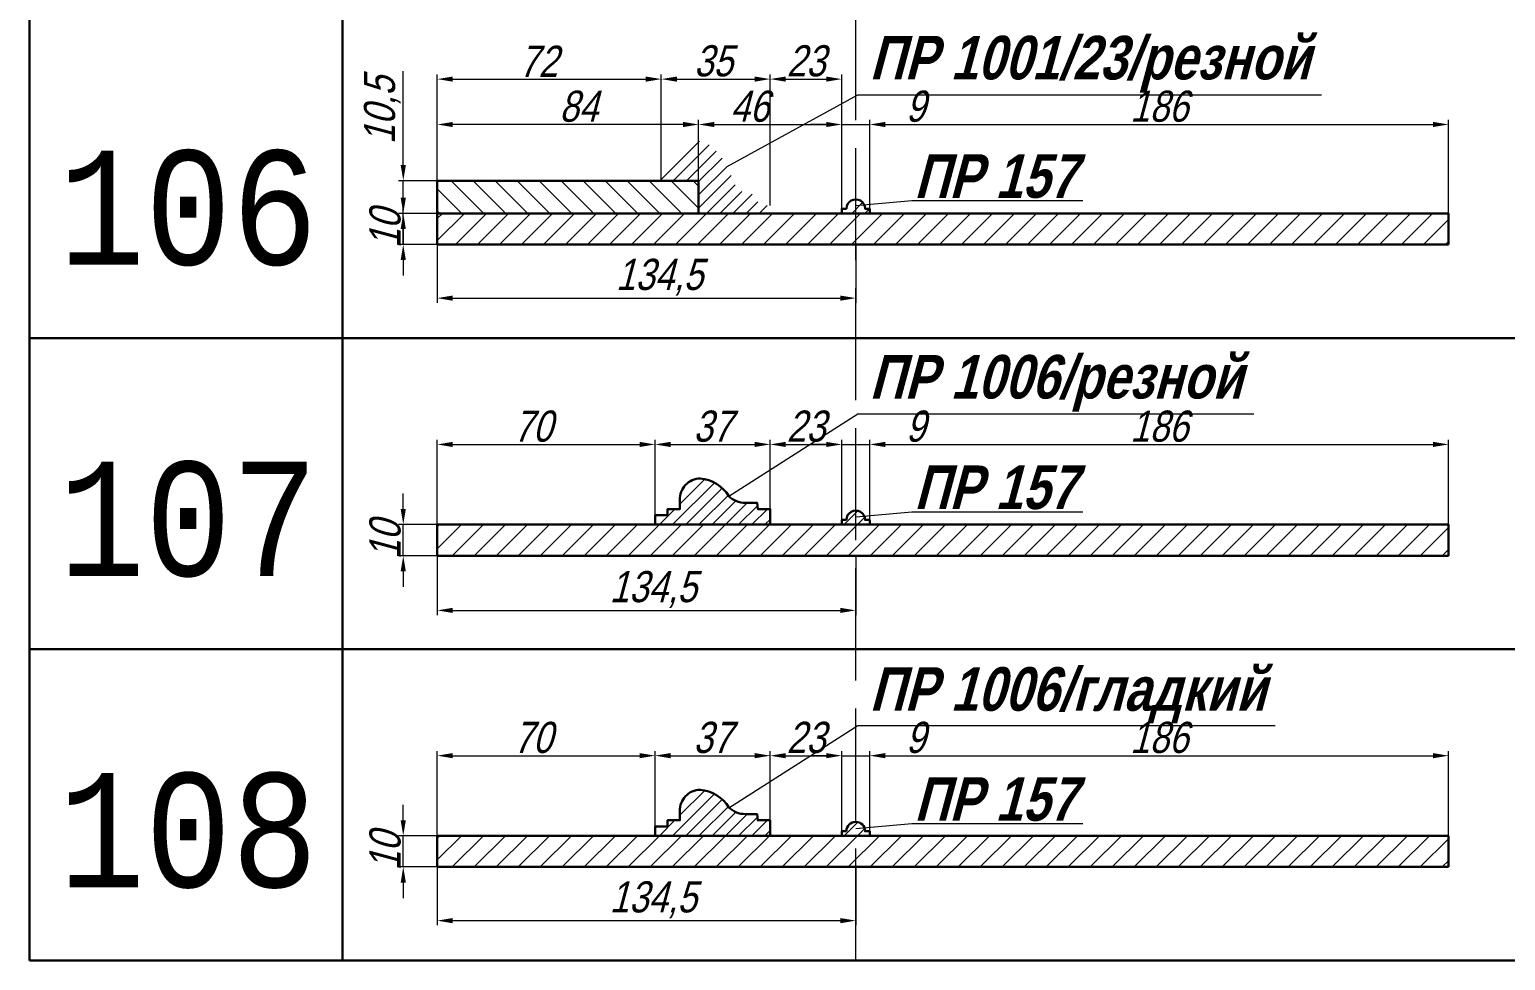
# Model space of a CAD drawing. Header units: metres. Extents: x 412 to 2155, y 1917 to 2930.
# Drawn here: x 412.2 to 886.5, y 1917.1 to 2216.2 of the extents above; entities that cross this region are included whole.
import ezdxf
from ezdxf.enums import TextEntityAlignment as Align

# ---------------------------------------------------------------- set-up
doc = ezdxf.new("R2010")
doc.units = ezdxf.units.M
doc.header["$PDMODE"] = 35
doc.linetypes.add('ACAD_ISO02W100', pattern=[15, 12, -3])
doc.layers.add('Размеры', color=7, linetype='Continuous', lineweight=18)
doc.styles.add('Yd', font='arial.ttf', dxfattribs={"width": 0.8, "oblique": 15})
doc.styles.add('АЛЕКС', font='cour.ttf', dxfattribs={"width": 0.7})
doc.styles.add('Олег', font='romans.shx', dxfattribs={"width": 0.8, "oblique": 15})
doc.dimstyles.new('Yd', dxfattribs={"dimscale": 0.1, "dimtxt": 100, "dimasz": 50, "dimexe": 15, "dimexo": 0, "dimgap": 7, "dimtad": 1, "dimdec": 0, "dimtxsty": 'Yd', "dimcen": 20, "dimclrd": 7, "dimclre": 7, "dimclrt": 7, "dimadec": 0, "dimazin": 0, "dimtfac": 1, "dimtdec": 0, "dimtmove": 0, "dimatfit": 3, "dimldrblk": 'NONE', "dimfxl": 1, "dimlwd": 15, "dimlwe": 13, "dimarcsym": 0})
doc.dimstyles.new('Олег', dxfattribs={"dimscale": 0.1, "dimtxt": 70, "dimasz": 30, "dimexe": 15, "dimexo": 0, "dimgap": 7, "dimtad": 1, "dimdec": 0, "dimtxsty": 'Олег', "dimcen": 20, "dimclrd": 7, "dimclre": 7, "dimclrt": 7, "dimadec": 0, "dimazin": 0, "dimtfac": 1, "dimtdec": 0, "dimtmove": 0, "dimatfit": 3, "dimldrblk": 'NONE', "dimfxl": 1, "dimlwd": -1, "dimlwe": 30, "dimarcsym": 0})
pattern_1 = [(45, (0, 0), (-3.535533905932737, 3.535533905932738), [])]
pattern_2 = [(45, (0, 0), (-2.121320343559642, 2.121320343559643), [])]
pattern_3 = [(45, (0, -100), (-2.121320343559642, 2.121320343559643), [])]

# ---------------------------------------------------------------- blocks, each defined once
blk = doc.blocks.new('*D12')
at = {"color": 7, "lineweight": 13}
for p, q in [((543.2198587516332, 2167.608524796546), (543.2198587516332, 2187.1650899087)), ((627.2198587516332, 2167.608524796546), (627.2198587516332, 2187.1650899087))]:
    blk.add_line(p, q, dxfattribs=at)
at = {"color": 7, "lineweight": 15}
blk.add_line((622.2198587516332, 2185.6650899087), (548.2198587516332, 2185.6650899087), dxfattribs=at)
at = {"color": 7}
for points in [[(548.2198587516332, 2186.498423242033), (548.2198587516332, 2184.831756575366), (543.2198587516332, 2185.6650899087)], [(622.2198587516332, 2186.498423242033), (622.2198587516332, 2184.831756575366), (627.2198587516332, 2185.6650899087)]]:
    blk.add_solid(points, dxfattribs=at)
at = {"layer": 'DEFPOINTS', "color": 0}
for p in [(543.2198587516332, 2185.6650899087), (543.2198587516332, 2167.608524796546), (627.2198587516332, 2167.608524796546)]:
    blk.add_point(p, dxfattribs=at)
at = {"color": 7, "lineweight": 5, "insert": (588.6593498094333, 2191.470819785917), "char_height": 10, "attachment_point": 5, "style": 'Yd'}
blk.add_mtext('84', dxfattribs=at)
blk = doc.blocks.new('_None')
blk = doc.blocks.new('*D13')
at = {"color": 7, "lineweight": 15}
for p, q in [((532.2929366732961, 2062.108524796546), (532.2929366732961, 2067.108524796546)), ((532.2929366732961, 2047.108524796546), (532.2929366732961, 2057.108524796546)), ((532.2929366732961, 2042.108524796546), (532.2929366732961, 2037.108524796546))]:
    blk.add_line(p, q, dxfattribs=at)
at = {"color": 7, "lineweight": 13}
for p, q in [((543.2198587516332, 2057.108524796546), (530.7929366732961, 2057.108524796546)), ((543.2198587516332, 2047.108524796546), (530.7929366732961, 2047.108524796546))]:
    blk.add_line(p, q, dxfattribs=at)
at = {"color": 7}
for points in [[(531.4596033399628, 2062.108524796546), (533.1262700066295, 2062.108524796546), (532.2929366732961, 2057.108524796546)], [(531.4596033399628, 2042.108524796546), (533.1262700066295, 2042.108524796546), (532.2929366732961, 2047.108524796546)]]:
    blk.add_solid(points, dxfattribs=at)
at = {"layer": 'DEFPOINTS', "color": 0}
for p in [(532.2929366732961, 2057.108524796546), (543.2198587516332, 2057.108524796546), (543.2198587516332, 2047.108524796546)]:
    blk.add_point(p, dxfattribs=at)
at = {"color": 7, "lineweight": 5, "insert": (526.4872067960789, 2052.108524796546), "char_height": 10, "attachment_point": 5, "rotation": 90, "style": 'Yd'}
blk.add_mtext('10', dxfattribs=at)
blk = doc.blocks.new('*D14')
at = {"color": 7, "lineweight": 15}
for p, q in [((532.2929366732965, 2162.108524796546), (532.2929366732965, 2167.108524796546)), ((532.2929366732965, 2147.108524796546), (532.2929366732965, 2157.108524796546)), ((532.2929366732965, 2142.108524796546), (532.2929366732965, 2137.108524796546))]:
    blk.add_line(p, q, dxfattribs=at)
at = {"color": 7, "lineweight": 13}
for p, q in [((543.2198587516332, 2157.108524796546), (530.7929366732965, 2157.108524796546)), ((543.2198587516332, 2147.108524796546), (530.7929366732965, 2147.108524796546))]:
    blk.add_line(p, q, dxfattribs=at)
at = {"color": 7}
for points in [[(531.4596033399631, 2162.108524796546), (533.1262700066299, 2162.108524796546), (532.2929366732965, 2157.108524796546)], [(531.4596033399631, 2142.108524796546), (533.1262700066299, 2142.108524796546), (532.2929366732965, 2147.108524796546)]]:
    blk.add_solid(points, dxfattribs=at)
at = {"layer": 'DEFPOINTS', "color": 0}
for p in [(532.2929366732965, 2157.108524796546), (543.2198587516332, 2157.108524796546), (543.2198587516332, 2147.108524796546)]:
    blk.add_point(p, dxfattribs=at)
at = {"color": 7, "lineweight": 5, "insert": (526.4872067960792, 2152.108524796546), "char_height": 10, "attachment_point": 5, "rotation": 90, "style": 'Yd'}
blk.add_mtext('10', dxfattribs=at)
blk = doc.blocks.new('*D15')
at = {"color": 7, "lineweight": 15}
for p, q in [((532.2929366732961, 2172.608524796546), (532.2929366732961, 2202.800700874703)), ((532.2929366732961, 2157.108524796546), (532.2929366732961, 2167.608524796546)), ((532.2929366732961, 2152.108524796546), (532.2929366732961, 2147.108524796546))]:
    blk.add_line(p, q, dxfattribs=at)
at = {"color": 7, "lineweight": 13}
for p, q in [((543.2198587516332, 2167.608524796546), (530.7929366732961, 2167.608524796546)), ((543.2198587516332, 2157.108524796546), (530.7929366732961, 2157.108524796546))]:
    blk.add_line(p, q, dxfattribs=at)
at = {"color": 7}
for points in [[(531.4596033399628, 2172.608524796546), (533.1262700066295, 2172.608524796546), (532.2929366732961, 2167.608524796546)], [(531.4596033399628, 2152.108524796546), (533.1262700066295, 2152.108524796546), (532.2929366732961, 2157.108524796546)]]:
    blk.add_solid(points, dxfattribs=at)
at = {"layer": 'DEFPOINTS', "color": 0}
for p in [(532.2929366732961, 2167.608524796546), (543.2198587516332, 2167.608524796546), (543.2198587516332, 2157.108524796546)]:
    blk.add_point(p, dxfattribs=at)
at = {"color": 7, "lineweight": 5, "insert": (525.5833868779342, 2190.204612835625), "char_height": 10, "attachment_point": 5, "rotation": 90, "style": 'Yd'}
blk.add_mtext('10,5', dxfattribs=at)
blk = doc.blocks.new('*D51')
at = {"color": 7, "lineweight": 13}
for p, q in [((627.2198587516403, 2157.108524796549), (627.2198587516403, 2187.165089908701)), ((673.2198587493023, 2157.108197377202), (673.2198587493023, 2187.165089908701))]:
    blk.add_line(p, q, dxfattribs=at)
at = {"color": 7, "lineweight": 15}
blk.add_line((632.2198587516403, 2185.665089908701), (668.2198587493023, 2185.665089908701), dxfattribs=at)
at = {"color": 7}
for points in [[(632.2198587516403, 2186.498423242035), (632.2198587516403, 2184.831756575368), (627.2198587516403, 2185.665089908701)], [(668.2198587493023, 2186.498423242035), (668.2198587493023, 2184.831756575368), (673.2198587493023, 2185.665089908701)]]:
    blk.add_solid(points, dxfattribs=at)
at = {"layer": 'DEFPOINTS', "color": 0}
for p in [(673.2198587493023, 2185.665089908701), (627.2198587516403, 2157.108524796549), (673.2198587493023, 2157.108197377202)]:
    blk.add_point(p, dxfattribs=at)
at = {"color": 7, "lineweight": 5, "insert": (643.6101216784434, 2191.470819785918), "char_height": 10, "attachment_point": 5, "style": 'Yd'}
blk.add_mtext('46', dxfattribs=at)
blk = doc.blocks.new('*D52')
at = {"color": 7, "lineweight": 13}
for p, q in [((673.2198587493023, 2157.108197377202), (673.2198587493023, 2187.165089908701)), ((682.2198587516291, 2158.60855860608), (682.2198587516291, 2187.165089908701))]:
    blk.add_line(p, q, dxfattribs=at)
at = {"color": 7, "lineweight": 15}
for p, q in [((668.2198587493023, 2185.665089908701), (663.2198587493023, 2185.665089908701)), ((673.2198587493023, 2185.665089908701), (682.2198587516291, 2185.665089908701)), ((687.2198587516291, 2185.665089908701), (701.6165841340943, 2185.665089908701))]:
    blk.add_line(p, q, dxfattribs=at)
at = {"color": 7}
for points in [[(668.2198587493023, 2186.498423242035), (668.2198587493023, 2184.831756575368), (673.2198587493023, 2185.665089908701)], [(687.2198587516291, 2186.498423242035), (687.2198587516291, 2184.831756575368), (682.2198587516291, 2185.665089908701)]]:
    blk.add_solid(points, dxfattribs=at)
at = {"layer": 'DEFPOINTS', "color": 0}
for p in [(682.2198587516291, 2185.665089908701), (682.2198587516291, 2158.60855860608), (673.2198587493023, 2157.108197377202)]:
    blk.add_point(p, dxfattribs=at)
at = {"color": 7, "lineweight": 5, "insert": (696.9182214428616, 2191.470819785918), "char_height": 10, "attachment_point": 5, "style": 'Yd'}
blk.add_mtext('9', dxfattribs=at)
blk = doc.blocks.new('*D53')
at = {"color": 7, "lineweight": 13}
for p, q in [((682.2198587516291, 2158.60855860608), (682.2198587516291, 2187.165089908701)), ((868.2198587516332, 2157.108524796546), (868.2198587516332, 2187.165089908701))]:
    blk.add_line(p, q, dxfattribs=at)
at = {"color": 7, "lineweight": 15}
blk.add_line((687.2198587516291, 2185.665089908701), (863.2198587516332, 2185.665089908701), dxfattribs=at)
at = {"color": 7}
for points in [[(687.2198587516291, 2186.498423242035), (687.2198587516291, 2184.831756575368), (682.2198587516291, 2185.665089908701)], [(863.2198587516332, 2186.498423242035), (863.2198587516332, 2184.831756575368), (868.2198587516332, 2185.665089908701)]]:
    blk.add_solid(points, dxfattribs=at)
at = {"layer": 'DEFPOINTS', "color": 0}
for p in [(868.2198587516332, 2185.665089908701), (682.2198587516291, 2158.60855860608), (868.2198587516332, 2157.108524796546)]:
    blk.add_point(p, dxfattribs=at)
at = {"color": 7, "lineweight": 5, "insert": (775.2198587516311, 2191.470819785918), "char_height": 10, "attachment_point": 5, "style": 'Yd'}
blk.add_mtext('186', dxfattribs=at)
blk = doc.blocks.new('*D54')
at = {"color": 7, "lineweight": 13}
for p, q in [((615.2198587516327, 2171.608524796553), (615.2198587516327, 2201.746026709744)), ((650.2198587516327, 2159.608524796553), (650.2198587516327, 2201.746026709744))]:
    blk.add_line(p, q, dxfattribs=at)
at = {"color": 7, "lineweight": 15}
blk.add_line((620.2198587516327, 2200.246026709744), (645.2198587516327, 2200.246026709744), dxfattribs=at)
at = {"color": 7}
for points in [[(620.2198587516327, 2201.079360043078), (620.2198587516327, 2199.412693376411), (615.2198587516327, 2200.246026709744)], [(645.2198587516327, 2201.079360043078), (645.2198587516327, 2199.412693376411), (650.2198587516327, 2200.246026709744)]]:
    blk.add_solid(points, dxfattribs=at)
at = {"layer": 'DEFPOINTS', "color": 0}
for p in [(650.2198587516327, 2200.246026709744), (615.2198587516327, 2171.608524796553), (650.2198587516327, 2159.608524796553)]:
    blk.add_point(p, dxfattribs=at)
at = {"color": 7, "lineweight": 5, "insert": (631.9376551408529, 2206.055167228162), "char_height": 10, "attachment_point": 5, "style": 'Yd'}
blk.add_mtext('35', dxfattribs=at)
blk = doc.blocks.new('*D55')
at = {"color": 7, "lineweight": 13}
for p, q in [((650.2198587516327, 2159.608524796553), (650.2198587516327, 2201.746026709744)), ((673.2198587493023, 2158.608558606091), (673.2198587493023, 2201.746026709744))]:
    blk.add_line(p, q, dxfattribs=at)
at = {"color": 7, "lineweight": 15}
blk.add_line((655.2198587516327, 2200.246026709744), (668.2198587493023, 2200.246026709744), dxfattribs=at)
at = {"color": 7}
for points in [[(655.2198587516327, 2201.079360043078), (655.2198587516327, 2199.412693376411), (650.2198587516327, 2200.246026709744)], [(668.2198587493023, 2201.079360043078), (668.2198587493023, 2199.412693376411), (673.2198587493023, 2200.246026709744)]]:
    blk.add_solid(points, dxfattribs=at)
at = {"layer": 'DEFPOINTS', "color": 0}
for p in [(673.2198587493023, 2200.246026709744), (650.2198587516327, 2159.608524796553), (673.2198587493023, 2158.608558606091)]:
    blk.add_point(p, dxfattribs=at)
at = {"color": 7, "lineweight": 5, "insert": (661.7198587504674, 2206.055167228162), "char_height": 10, "attachment_point": 5, "style": 'Yd'}
blk.add_mtext('23', dxfattribs=at)
blk = doc.blocks.new('*D56')
at = {"color": 7, "lineweight": 13}
for p, q in [((543.2198587516332, 2167.608524796546), (543.2198587516332, 2201.746026709744)), ((615.2198587516318, 2167.608524796529), (615.2198587516318, 2201.746026709744))]:
    blk.add_line(p, q, dxfattribs=at)
at = {"color": 7, "lineweight": 15}
blk.add_line((548.2198587516332, 2200.246026709744), (610.2198587516318, 2200.246026709744), dxfattribs=at)
at = {"color": 7}
for points in [[(548.2198587516332, 2201.079360043078), (548.2198587516332, 2199.412693376411), (543.2198587516332, 2200.246026709744)], [(610.2198587516318, 2201.079360043078), (610.2198587516318, 2199.412693376411), (615.2198587516318, 2200.246026709744)]]:
    blk.add_solid(points, dxfattribs=at)
at = {"layer": 'DEFPOINTS', "color": 0}
for p in [(615.2198587516318, 2200.246026709744), (543.2198587516332, 2167.608524796546), (615.2198587516318, 2167.608524796529)]:
    blk.add_point(p, dxfattribs=at)
at = {"color": 7, "lineweight": 5, "insert": (575.7412383458748, 2205.966490556948), "char_height": 10, "attachment_point": 5, "style": 'Yd'}
blk.add_mtext('72', dxfattribs=at)
blk = doc.blocks.new('*D57')
at = {"color": 7, "lineweight": 13}
for p, q in [((543.2198587516332, 2057.108524796546), (543.2198587516332, 2084.366641392551)), ((613.2198587516332, 2057.108524796546), (613.2198587516332, 2084.366641392551))]:
    blk.add_line(p, q, dxfattribs=at)
at = {"color": 7, "lineweight": 15}
blk.add_line((548.2198587516332, 2082.866641392551), (608.2198587516332, 2082.866641392551), dxfattribs=at)
at = {"color": 7}
for points in [[(548.2198587516332, 2083.699974725884), (548.2198587516332, 2082.033308059217), (543.2198587516332, 2082.866641392551)], [(608.2198587516332, 2083.699974725884), (608.2198587516332, 2082.033308059217), (613.2198587516332, 2082.866641392551)]]:
    blk.add_solid(points, dxfattribs=at)
at = {"layer": 'DEFPOINTS', "color": 0}
for p in [(613.2198587516332, 2082.866641392551), (543.2198587516332, 2057.108524796546), (613.2198587516332, 2057.108524796546)]:
    blk.add_point(p, dxfattribs=at)
at = {"color": 7, "lineweight": 5, "insert": (573.9445740547906, 2088.672371269768), "char_height": 10, "attachment_point": 5, "style": 'Yd'}
blk.add_mtext('70', dxfattribs=at)
blk = doc.blocks.new('*D58')
at = {"color": 7, "lineweight": 13}
for p, q in [((613.2198587516332, 2057.108524796546), (613.2198587516332, 2084.366641392551)), ((650.2198587516323, 2059.608524796546), (650.2198587516323, 2084.366641392551))]:
    blk.add_line(p, q, dxfattribs=at)
at = {"color": 7, "lineweight": 15}
blk.add_line((618.2198587516332, 2082.866641392551), (645.2198587516323, 2082.866641392551), dxfattribs=at)
at = {"color": 7}
for points in [[(618.2198587516332, 2083.699974725884), (618.2198587516332, 2082.033308059217), (613.2198587516332, 2082.866641392551)], [(645.2198587516323, 2083.699974725884), (645.2198587516323, 2082.033308059217), (650.2198587516323, 2082.866641392551)]]:
    blk.add_solid(points, dxfattribs=at)
at = {"layer": 'DEFPOINTS', "color": 0}
for p in [(650.2198587516323, 2082.866641392551), (650.2198587516323, 2059.608524796546), (613.2198587516332, 2057.108524796546)]:
    blk.add_point(p, dxfattribs=at)
at = {"color": 7, "lineweight": 5, "insert": (631.7198587516327, 2088.675781910968), "char_height": 10, "attachment_point": 5, "style": 'Yd'}
blk.add_mtext('37', dxfattribs=at)
blk = doc.blocks.new('*D59')
at = {"color": 7, "lineweight": 13}
for p, q in [((650.2198587516323, 2059.608524796546), (650.2198587516323, 2084.366641392551)), ((673.2198640901115, 2057.858541701318), (673.2198640901115, 2084.366641392551))]:
    blk.add_line(p, q, dxfattribs=at)
at = {"color": 7, "lineweight": 15}
blk.add_line((655.2198587516323, 2082.866641392551), (668.2198640901115, 2082.866641392551), dxfattribs=at)
at = {"color": 7}
for points in [[(655.2198587516323, 2083.699974725884), (655.2198587516323, 2082.033308059217), (650.2198587516323, 2082.866641392551)], [(668.2198640901115, 2083.699974725884), (668.2198640901115, 2082.033308059217), (673.2198640901115, 2082.866641392551)]]:
    blk.add_solid(points, dxfattribs=at)
at = {"layer": 'DEFPOINTS', "color": 0}
for p in [(673.2198640901115, 2082.866641392551), (650.2198587516323, 2059.608524796546), (673.2198640901115, 2057.858541701318)]:
    blk.add_point(p, dxfattribs=at)
at = {"color": 7, "lineweight": 5, "insert": (661.7198614208719, 2088.675781910968), "char_height": 10, "attachment_point": 5, "style": 'Yd'}
blk.add_mtext('23', dxfattribs=at)
blk = doc.blocks.new('*D60')
at = {"color": 7, "lineweight": 15}
for p, q in [((668.2198640901115, 2082.866641392551), (663.2198640901115, 2082.866641392551)), ((673.2198640901115, 2082.866641392551), (682.2198587516286, 2082.866641392551)), ((687.2198587516286, 2082.866641392551), (701.6165841340938, 2082.866641392551))]:
    blk.add_line(p, q, dxfattribs=at)
at = {"color": 7, "lineweight": 13}
for p, q in [((673.2198640901115, 2057.858541701318), (673.2198640901115, 2084.366641392551)), ((682.2198587516286, 2057.858541701313), (682.2198587516286, 2084.366641392551))]:
    blk.add_line(p, q, dxfattribs=at)
at = {"color": 7}
for points in [[(668.2198640901115, 2083.699974725884), (668.2198640901115, 2082.033308059217), (673.2198640901115, 2082.866641392551)], [(687.2198587516286, 2083.699974725884), (687.2198587516286, 2082.033308059217), (682.2198587516286, 2082.866641392551)]]:
    blk.add_solid(points, dxfattribs=at)
at = {"layer": 'DEFPOINTS', "color": 0}
for p in [(682.2198587516286, 2082.866641392551), (673.2198640901115, 2057.858541701318), (682.2198587516286, 2057.858541701313)]:
    blk.add_point(p, dxfattribs=at)
at = {"color": 7, "lineweight": 5, "insert": (696.9182214428612, 2088.672371269768), "char_height": 10, "attachment_point": 5, "style": 'Yd'}
blk.add_mtext('9', dxfattribs=at)
blk = doc.blocks.new('*D61')
at = {"color": 7, "lineweight": 13}
for p, q in [((682.2198587516286, 2057.858541701313), (682.2198587516286, 2084.366641392551)), ((868.2198587516332, 2057.108524796546), (868.2198587516332, 2084.366641392551))]:
    blk.add_line(p, q, dxfattribs=at)
at = {"color": 7, "lineweight": 15}
blk.add_line((687.2198587516286, 2082.866641392551), (863.2198587516332, 2082.866641392551), dxfattribs=at)
at = {"color": 7}
for points in [[(687.2198587516286, 2083.699974725884), (687.2198587516286, 2082.033308059217), (682.2198587516286, 2082.866641392551)], [(863.2198587516332, 2083.699974725884), (863.2198587516332, 2082.033308059217), (868.2198587516332, 2082.866641392551)]]:
    blk.add_solid(points, dxfattribs=at)
at = {"layer": 'DEFPOINTS', "color": 0}
for p in [(868.2198587516332, 2082.866641392551), (682.2198587516286, 2057.858541701313), (868.2198587516332, 2057.108524796546)]:
    blk.add_point(p, dxfattribs=at)
at = {"color": 7, "lineweight": 5, "insert": (775.2198587516309, 2088.672371269768), "char_height": 10, "attachment_point": 5, "style": 'Yd'}
blk.add_mtext('186', dxfattribs=at)
blk = doc.blocks.new('*D63')
at = {"color": 7, "lineweight": 13}
for p, q in [((543.2198587516332, 2047.108524796546), (543.2198587516332, 2028.047279807476)), ((677.7198587516305, 2047.108524796546), (677.7198587516305, 2028.047279807476))]:
    blk.add_line(p, q, dxfattribs=at)
at = {"color": 7, "lineweight": 15}
blk.add_line((548.2198587516332, 2029.547279807476), (672.7198587516305, 2029.547279807476), dxfattribs=at)
at = {"color": 7}
for points in [[(548.2198587516332, 2030.380613140809), (548.2198587516332, 2028.713946474143), (543.2198587516332, 2029.547279807476)], [(672.7198587516305, 2030.380613140809), (672.7198587516305, 2028.713946474143), (677.7198587516305, 2029.547279807476)]]:
    blk.add_solid(points, dxfattribs=at)
at = {"layer": 'DEFPOINTS', "color": 0}
for p in [(543.2198587516332, 2047.108524796546), (677.7198587516305, 2047.108524796546), (677.7198587516305, 2029.547279807476)]:
    blk.add_point(p, dxfattribs=at)
at = {"color": 7, "lineweight": 5, "insert": (612.5837967354717, 2036.256829602838), "char_height": 10, "attachment_point": 5, "style": 'Yd'}
blk.add_mtext('134,5', dxfattribs=at)
blk = doc.blocks.new('*D64')
at = {"color": 7, "lineweight": 13}
for p, q in [((543.2198587516332, 2147.108524796546), (543.2198587516332, 2128.3675296274)), ((677.7198587516305, 2147.108524796546), (677.7198587516305, 2128.3675296274))]:
    blk.add_line(p, q, dxfattribs=at)
at = {"color": 7, "lineweight": 15}
blk.add_line((548.2198587516332, 2129.8675296274), (672.7198587516305, 2129.8675296274), dxfattribs=at)
at = {"color": 7}
for points in [[(548.2198587516332, 2130.700862960734), (548.2198587516332, 2129.034196294067), (543.2198587516332, 2129.8675296274)], [(672.7198587516305, 2130.700862960734), (672.7198587516305, 2129.034196294067), (677.7198587516305, 2129.8675296274)]]:
    blk.add_solid(points, dxfattribs=at)
at = {"layer": 'DEFPOINTS', "color": 0}
for p in [(543.2198587516332, 2147.108524796546), (677.7198587516305, 2147.108524796546), (677.7198587516305, 2129.8675296274)]:
    blk.add_point(p, dxfattribs=at)
at = {"color": 7, "lineweight": 5, "insert": (614.6102206327612, 2136.577079422762), "char_height": 10, "attachment_point": 5, "style": 'Yd'}
blk.add_mtext('134,5', dxfattribs=at)
blk = doc.blocks.new('*D72')
at = {"color": 7, "lineweight": 15}
for p, q in [((532.2929366732961, 1962.108524796546), (532.2929366732961, 1967.108524796546)), ((532.2929366732961, 1947.108524796546), (532.2929366732961, 1957.108524796546)), ((532.2929366732961, 1942.108524796546), (532.2929366732961, 1937.108524796546))]:
    blk.add_line(p, q, dxfattribs=at)
at = {"color": 7, "lineweight": 13}
for p, q in [((543.2198587516332, 1957.108524796546), (530.7929366732961, 1957.108524796546)), ((543.2198587516332, 1947.108524796546), (530.7929366732961, 1947.108524796546))]:
    blk.add_line(p, q, dxfattribs=at)
at = {"color": 7}
for points in [[(531.4596033399628, 1962.108524796546), (533.1262700066295, 1962.108524796546), (532.2929366732961, 1957.108524796546)], [(531.4596033399628, 1942.108524796546), (533.1262700066295, 1942.108524796546), (532.2929366732961, 1947.108524796546)]]:
    blk.add_solid(points, dxfattribs=at)
at = {"layer": 'DEFPOINTS', "color": 0}
for p in [(532.2929366732961, 1957.108524796546), (543.2198587516332, 1957.108524796546), (543.2198587516332, 1947.108524796546)]:
    blk.add_point(p, dxfattribs=at)
at = {"color": 7, "lineweight": 5, "insert": (526.4872067960789, 1952.108524796546), "char_height": 10, "attachment_point": 5, "rotation": 90, "style": 'Yd'}
blk.add_mtext('10', dxfattribs=at)
blk = doc.blocks.new('*D66')
at = {"color": 7, "lineweight": 13}
for p, q in [((543.2198587516332, 1957.108524796546), (543.2198587516332, 1984.366641392551)), ((613.2198587516332, 1957.108524796546), (613.2198587516332, 1984.366641392551))]:
    blk.add_line(p, q, dxfattribs=at)
at = {"color": 7, "lineweight": 15}
blk.add_line((548.2198587516332, 1982.866641392551), (608.2198587516332, 1982.866641392551), dxfattribs=at)
at = {"color": 7}
for points in [[(548.2198587516332, 1983.699974725884), (548.2198587516332, 1982.033308059217), (543.2198587516332, 1982.866641392551)], [(608.2198587516332, 1983.699974725884), (608.2198587516332, 1982.033308059217), (613.2198587516332, 1982.866641392551)]]:
    blk.add_solid(points, dxfattribs=at)
at = {"layer": 'DEFPOINTS', "color": 0}
for p in [(613.2198587516332, 1982.866641392551), (543.2198587516332, 1957.108524796546), (613.2198587516332, 1957.108524796546)]:
    blk.add_point(p, dxfattribs=at)
at = {"color": 7, "lineweight": 5, "insert": (573.9445740547906, 1988.672371269768), "char_height": 10, "attachment_point": 5, "style": 'Yd'}
blk.add_mtext('70', dxfattribs=at)
blk = doc.blocks.new('*D67')
at = {"color": 7, "lineweight": 13}
for p, q in [((613.2198587516332, 1957.108524796546), (613.2198587516332, 1984.366641392551)), ((650.2198587516323, 1959.608524796546), (650.2198587516323, 1984.366641392551))]:
    blk.add_line(p, q, dxfattribs=at)
at = {"color": 7, "lineweight": 15}
blk.add_line((618.2198587516332, 1982.866641392551), (645.2198587516323, 1982.866641392551), dxfattribs=at)
at = {"color": 7}
for points in [[(618.2198587516332, 1983.699974725884), (618.2198587516332, 1982.033308059217), (613.2198587516332, 1982.866641392551)], [(645.2198587516323, 1983.699974725884), (645.2198587516323, 1982.033308059217), (650.2198587516323, 1982.866641392551)]]:
    blk.add_solid(points, dxfattribs=at)
at = {"layer": 'DEFPOINTS', "color": 0}
for p in [(650.2198587516323, 1982.866641392551), (650.2198587516323, 1959.608524796546), (613.2198587516332, 1957.108524796546)]:
    blk.add_point(p, dxfattribs=at)
at = {"color": 7, "lineweight": 5, "insert": (631.7198587516327, 1988.675781910968), "char_height": 10, "attachment_point": 5, "style": 'Yd'}
blk.add_mtext('37', dxfattribs=at)
blk = doc.blocks.new('*D68')
at = {"color": 7, "lineweight": 13}
for p, q in [((650.2198587516323, 1959.608524796546), (650.2198587516323, 1984.366641392551)), ((673.2198640901115, 1957.858541701318), (673.2198640901115, 1984.366641392551))]:
    blk.add_line(p, q, dxfattribs=at)
at = {"color": 7, "lineweight": 15}
blk.add_line((655.2198587516323, 1982.866641392551), (668.2198640901115, 1982.866641392551), dxfattribs=at)
at = {"color": 7}
for points in [[(655.2198587516323, 1983.699974725884), (655.2198587516323, 1982.033308059217), (650.2198587516323, 1982.866641392551)], [(668.2198640901115, 1983.699974725884), (668.2198640901115, 1982.033308059217), (673.2198640901115, 1982.866641392551)]]:
    blk.add_solid(points, dxfattribs=at)
at = {"layer": 'DEFPOINTS', "color": 0}
for p in [(673.2198640901115, 1982.866641392551), (650.2198587516323, 1959.608524796546), (673.2198640901115, 1957.858541701318)]:
    blk.add_point(p, dxfattribs=at)
at = {"color": 7, "lineweight": 5, "insert": (661.7198614208719, 1988.675781910968), "char_height": 10, "attachment_point": 5, "style": 'Yd'}
blk.add_mtext('23', dxfattribs=at)
blk = doc.blocks.new('*D69')
at = {"color": 7, "lineweight": 15}
for p, q in [((668.2198640901115, 1982.866641392551), (663.2198640901115, 1982.866641392551)), ((673.2198640901115, 1982.866641392551), (682.2198587516286, 1982.866641392551)), ((687.2198587516286, 1982.866641392551), (701.6165841340938, 1982.866641392551))]:
    blk.add_line(p, q, dxfattribs=at)
at = {"color": 7, "lineweight": 13}
for p, q in [((673.2198640901115, 1957.858541701318), (673.2198640901115, 1984.366641392551)), ((682.2198587516286, 1957.858541701313), (682.2198587516286, 1984.366641392551))]:
    blk.add_line(p, q, dxfattribs=at)
at = {"color": 7}
for points in [[(668.2198640901115, 1983.699974725884), (668.2198640901115, 1982.033308059217), (673.2198640901115, 1982.866641392551)], [(687.2198587516286, 1983.699974725884), (687.2198587516286, 1982.033308059217), (682.2198587516286, 1982.866641392551)]]:
    blk.add_solid(points, dxfattribs=at)
at = {"layer": 'DEFPOINTS', "color": 0}
for p in [(682.2198587516286, 1982.866641392551), (673.2198640901115, 1957.858541701318), (682.2198587516286, 1957.858541701313)]:
    blk.add_point(p, dxfattribs=at)
at = {"color": 7, "lineweight": 5, "insert": (696.9182214428612, 1988.672371269768), "char_height": 10, "attachment_point": 5, "style": 'Yd'}
blk.add_mtext('9', dxfattribs=at)
blk = doc.blocks.new('*D70')
at = {"color": 7, "lineweight": 13}
for p, q in [((682.2198587516286, 1957.858541701313), (682.2198587516286, 1984.366641392551)), ((868.2198587516332, 1957.108524796546), (868.2198587516332, 1984.366641392551))]:
    blk.add_line(p, q, dxfattribs=at)
at = {"color": 7, "lineweight": 15}
blk.add_line((687.2198587516286, 1982.866641392551), (863.2198587516332, 1982.866641392551), dxfattribs=at)
at = {"color": 7}
for points in [[(687.2198587516286, 1983.699974725884), (687.2198587516286, 1982.033308059217), (682.2198587516286, 1982.866641392551)], [(863.2198587516332, 1983.699974725884), (863.2198587516332, 1982.033308059217), (868.2198587516332, 1982.866641392551)]]:
    blk.add_solid(points, dxfattribs=at)
at = {"layer": 'DEFPOINTS', "color": 0}
for p in [(868.2198587516332, 1982.866641392551), (682.2198587516286, 1957.858541701313), (868.2198587516332, 1957.108524796546)]:
    blk.add_point(p, dxfattribs=at)
at = {"color": 7, "lineweight": 5, "insert": (775.2198587516309, 1988.672371269768), "char_height": 10, "attachment_point": 5, "style": 'Yd'}
blk.add_mtext('186', dxfattribs=at)
blk = doc.blocks.new('*D71')
at = {"color": 7, "lineweight": 13}
for p, q in [((543.2198587516332, 1947.108524796546), (543.2198587516332, 1928.357704796578)), ((677.7198587516305, 1947.108524796546), (677.7198587516305, 1928.357704796578))]:
    blk.add_line(p, q, dxfattribs=at)
at = {"color": 7, "lineweight": 15}
blk.add_line((548.2198587516332, 1929.857704796578), (672.7198587516305, 1929.857704796578), dxfattribs=at)
at = {"color": 7}
for points in [[(548.2198587516332, 1930.691038129911), (548.2198587516332, 1929.024371463245), (543.2198587516332, 1929.857704796578)], [(672.7198587516305, 1930.691038129911), (672.7198587516305, 1929.024371463245), (677.7198587516305, 1929.857704796578)]]:
    blk.add_solid(points, dxfattribs=at)
at = {"layer": 'DEFPOINTS', "color": 0}
for p in [(543.2198587516332, 1947.108524796546), (677.7198587516305, 1947.108524796546), (677.7198587516305, 1929.857704796578)]:
    blk.add_point(p, dxfattribs=at)
at = {"color": 7, "lineweight": 5, "insert": (612.5837967354717, 1936.56725459194), "char_height": 10, "attachment_point": 5, "style": 'Yd'}
blk.add_mtext('134,5', dxfattribs=at)

msp = doc.modelspace()

# ---------------------------------------------------------------- hatches: boundary and pattern name
at = {"layer": 'Размеры'}
h = msp.add_hatch(dxfattribs=at)
h.set_pattern_fill('_USER', color=256, scale=3, angle=45, style=0, pattern_type=0)
h.set_pattern_definition(pattern_2)
edge = h.paths.add_edge_path()
edge.add_line((620.2198587516259, 2175.108524796545), (618.219858751635, 2175.108524796548))
edge.add_line((618.219858751635, 2175.108524796548), (618.2198587516327, 2171.60852479655))
edge.add_line((618.2198587516327, 2171.60852479655), (615.2198587516327, 2171.608524796553))
edge.add_line((615.2198587516327, 2171.608524796553), (615.2198587516318, 2167.608524796549))
edge.add_line((615.2198587516318, 2167.608524796549), (627.2198587516332, 2167.608524796546))
edge.add_line((627.2198587516332, 2167.608524796546), (627.2198587516359, 2157.108524796549))
edge.add_line((627.2198587516359, 2157.108524796549), (650.2198587516327, 2157.108524796557))
edge.add_line((650.2198587516327, 2157.108524796557), (650.2198587516327, 2159.608524796553))
edge.add_line((650.2198587516327, 2159.608524796553), (646.2198587516364, 2159.608524796549))
edge.add_line((646.2198587516364, 2159.608524796549), (646.2198587516368, 2163.276003650444))
edge.add_spline(control_points=[(646.2198587516368, 2163.276003650444), (643.2482379505864, 2163.151772792291), (638.2442068338964, 2164.51961280549), (637.4373649233025, 2172.606247089021), (629.6381346635176, 2180.618302965177), (625.7226991266784, 2180.205540908005), (622.4980683517065, 2180.194161978932), (620.7301663666303, 2176.995984784022), (620.2198587516259, 2175.108524796546)], knot_values=[0, 0, 0, 0, 8.085046147352116, 18.2360094554336, 24.40364881547546, 28.87160630537636, 33.78328460578898, 36.80443321486899, 36.80443321486899, 36.80443321486899, 36.80443321486899], degree=3, periodic=0)
h = msp.add_hatch(dxfattribs=at)
h.set_pattern_fill('_USER', color=256, scale=5, angle=135, style=0, pattern_type=0)
h.set_pattern_definition([(135, (0, 0), (-3.535533905932738, -3.535533905932737), [])])
h.paths.add_polyline_path([(543.2198587516332, 2157.108524796546), (543.2198587516332, 2167.608524796546), (627.2198587516332, 2167.608524796546), (627.2198587516332, 2157.108524796546)])
h = msp.add_hatch(dxfattribs=at)
h.set_pattern_fill('_USER', color=256, scale=3, angle=45, style=0, pattern_type=0)
h.set_pattern_definition(pattern_2)
edge = h.paths.add_edge_path()
edge.add_line((674.7198694285912, 2158.608558606084), (673.2198694285912, 2158.608558606091))
edge.add_line((673.2198694285912, 2158.608558606091), (673.2198587516327, 2157.108524796546))
edge.add_line((673.2198587516327, 2157.108524796546), (682.2198587516291, 2157.108524796546))
edge.add_line((682.2198587516291, 2157.108524796546), (682.2198587516291, 2158.60855860608))
edge.add_line((682.2198587516291, 2158.60855860608), (680.7198694285912, 2158.60855860608))
edge.add_arc((677.7198694285912, 2158.608558606082), 3, 359.9999999999653, 539.9999999999653)
h = msp.add_hatch(dxfattribs=at)
h.set_pattern_fill('_USER', color=256, scale=5, angle=45, style=0, pattern_type=0)
h.set_pattern_definition(pattern_1)
h.paths.add_polyline_path([(868.2198587516332, 2147.108524796546), (543.2198587516332, 2147.108524796546), (543.2198587516332, 2157.108524796546), (868.2198587516332, 2157.108524796546)])
h = msp.add_hatch(dxfattribs=at)
h.set_pattern_fill('_USER', color=256, scale=3, angle=45, style=0, pattern_type=0)
h.set_pattern_definition(pattern_2)
edge = h.paths.add_edge_path()
edge.add_line((613.2198587516332, 2057.108524796546), (613.2198587516332, 2060.108524796546))
edge.add_line((613.2198587516332, 2060.108524796546), (617.2198587516323, 2060.108524796546))
edge.add_line((617.2198587516323, 2060.108524796546), (617.2198587516323, 2062.108524796546))
edge.add_line((617.2198587516323, 2062.108524796546), (621.2285315169629, 2062.108524796545))
edge.add_line((621.2285315169629, 2062.108524796545), (621.2285315169634, 2065.064780464778))
edge.add_arc((627.8081237705537, 2065.352350197054), 6.585873561983057, 90.81233995632562, 182.5025946838423, ccw=False)
edge.add_arc((626.4808065561909, 2059.562161407415), 12.43676638032418, 32.48283425459613, 84.30588332960178, ccw=False)
edge.add_arc((642.054184396229, 2071.223975478461), 7.117379180485753, 224.4328856806508, 271.3338194489614)
edge.add_line((642.2198587516314, 2064.108524796546), (646.0198587516325, 2064.108524796546))
edge.add_line((646.0198587516325, 2064.108524796546), (646.2198587516323, 2062.108524796546))
edge.add_line((646.2198587516323, 2062.108524796546), (650.2198587516323, 2062.108524796546))
edge.add_line((650.2198587516323, 2062.108524796546), (650.2198587516323, 2057.108524796546))
edge.add_line((650.2198587516323, 2057.108524796546), (613.2198587516332, 2057.108524796546))
h = msp.add_hatch(dxfattribs=at)
h.set_pattern_fill('_USER', color=256, scale=3, angle=45, style=0, pattern_type=0)
h.set_pattern_definition(pattern_2)
edge = h.paths.add_edge_path()
edge.add_line((674.7198694285908, 2058.608558606084), (673.2198694285908, 2058.608558606091))
edge.add_line((673.2198694285908, 2058.608558606091), (673.2198587516323, 2057.108524796546))
edge.add_line((673.2198587516323, 2057.108524796546), (682.2198587516286, 2057.108524796546))
edge.add_line((682.2198587516286, 2057.108524796546), (682.2198587516286, 2058.60855860608))
edge.add_line((682.2198587516286, 2058.60855860608), (680.7198694285908, 2058.60855860608))
edge.add_arc((677.7198694285908, 2058.608558606082), 3, 359.9999999999653, 539.9999999999653)
h = msp.add_hatch(dxfattribs=at)
h.set_pattern_fill('_USER', color=256, scale=5, angle=45, style=0, pattern_type=0)
h.set_pattern_definition(pattern_1)
h.paths.add_polyline_path([(868.2198587516332, 2047.108524796546), (543.2198587516332, 2047.108524796546), (543.2198587516332, 2057.108524796546), (868.2198587516332, 2057.108524796546)])
h = msp.add_hatch(dxfattribs=at)
h.set_pattern_fill('_USER', color=256, scale=3, angle=45, style=0, pattern_type=0)
h.set_pattern_definition(pattern_3)
edge = h.paths.add_edge_path()
edge.add_line((613.2198587516332, 1957.108524796546), (613.2198587516332, 1960.108524796546))
edge.add_line((613.2198587516332, 1960.108524796546), (617.2198587516323, 1960.108524796546))
edge.add_line((617.2198587516323, 1960.108524796546), (617.2198587516323, 1962.108524796546))
edge.add_line((617.2198587516323, 1962.108524796546), (621.2285315169629, 1962.108524796545))
edge.add_line((621.2285315169629, 1962.108524796545), (621.2285315169634, 1965.064780464778))
edge.add_arc((627.8081237705537, 1965.352350197054), 6.585873561983057, 90.81233995632562, 182.5025946838423, ccw=False)
edge.add_arc((626.4808065561909, 1959.562161407415), 12.43676638032418, 32.48283425459613, 84.30588332960178, ccw=False)
edge.add_arc((642.054184396229, 1971.223975478461), 7.117379180485753, 224.4328856806508, 271.3338194489614)
edge.add_line((642.2198587516314, 1964.108524796546), (646.0198587516325, 1964.108524796546))
edge.add_line((646.0198587516325, 1964.108524796546), (646.2198587516323, 1962.108524796546))
edge.add_line((646.2198587516323, 1962.108524796546), (650.2198587516323, 1962.108524796546))
edge.add_line((650.2198587516323, 1962.108524796546), (650.2198587516323, 1957.108524796546))
edge.add_line((650.2198587516323, 1957.108524796546), (613.2198587516332, 1957.108524796546))
h = msp.add_hatch(dxfattribs=at)
h.set_pattern_fill('_USER', color=256, scale=3, angle=45, style=0, pattern_type=0)
h.set_pattern_definition(pattern_3)
edge = h.paths.add_edge_path()
edge.add_line((674.7198694285908, 1958.608558606084), (673.2198694285908, 1958.608558606091))
edge.add_line((673.2198694285908, 1958.608558606091), (673.2198587516323, 1957.108524796546))
edge.add_line((673.2198587516323, 1957.108524796546), (682.2198587516286, 1957.108524796546))
edge.add_line((682.2198587516286, 1957.108524796546), (682.2198587516286, 1958.60855860608))
edge.add_line((682.2198587516286, 1958.60855860608), (680.7198694285908, 1958.60855860608))
edge.add_arc((677.7198694285908, 1958.608558606082), 3, 359.9999999999653, 539.9999999999653)
h = msp.add_hatch(dxfattribs=at)
h.set_pattern_fill('_USER', color=256, scale=5, angle=45, style=0, pattern_type=0)
h.set_pattern_definition([(45, (0, -100), (-3.535533905932737, 3.535533905932738), [])])
h.paths.add_polyline_path([(868.2198587516332, 1947.108524796546), (543.2198587516332, 1947.108524796546), (543.2198587516332, 1957.108524796546), (868.2198587516332, 1957.108524796546)])

# ---------------------------------------------------------------- linework, layer by layer
at = {"lineweight": 30}
for points in [[(543.2198587516332, 2157.108524796546), (543.2198587516332, 2167.608524796546), (627.2198587516332, 2167.608524796546), (627.2198587516332, 2157.108524796546)], [(868.2198587516332, 2147.108524796546), (543.2198587516332, 2147.108524796546), (543.2198587516332, 2157.108524796546), (868.2198587516332, 2157.108524796546)], [(868.2198587516332, 2047.108524796546), (543.2198587516332, 2047.108524796546), (543.2198587516332, 2057.108524796546), (868.2198587516332, 2057.108524796546)], [(868.2198587516332, 1947.108524796546), (543.2198587516332, 1947.108524796546), (543.2198587516332, 1957.108524796546), (868.2198587516332, 1957.108524796546)]]:
    msp.add_lwpolyline(points, close=True, dxfattribs=at)
for points in [[(674.7198694285912, 2158.608558606084), (673.2198694285912, 2158.608558606091), (673.2198587516327, 2157.108524796546), (682.2198587516291, 2157.108524796546), (682.2198587516291, 2158.60855860608), (680.7198694285912, 2158.60855860608, 1)], [(613.2198587516332, 2057.108524796546), (613.2198587516332, 2060.108524796546), (617.2198587516323, 2060.108524796546), (617.2198587516323, 2062.108524796546), (621.2285315169629, 2062.108524796545), (621.2285315169634, 2065.064780464778, -0.4228806959373605), (627.7147523381223, 2071.937561837543, -0.230055089129567), (636.9718704639772, 2066.241288302564, 0.2075493804023041), (642.2198587516314, 2064.108524796546), (646.0198587516325, 2064.108524796546), (646.2198587516323, 2062.108524796546), (650.2198587516323, 2062.108524796546), (650.2198587516323, 2057.108524796546), (613.2198587516332, 2057.108524796546)], [(674.7198694285908, 2058.608558606084), (673.2198694285908, 2058.608558606091), (673.2198587516323, 2057.108524796546), (682.2198587516286, 2057.108524796546), (682.2198587516286, 2058.60855860608), (680.7198694285908, 2058.60855860608, 1)], [(613.2198587516332, 1957.108524796546), (613.2198587516332, 1960.108524796546), (617.2198587516323, 1960.108524796546), (617.2198587516323, 1962.108524796546), (621.2285315169629, 1962.108524796545), (621.2285315169634, 1965.064780464778, -0.4228806959373605), (627.7147523381223, 1971.937561837543, -0.230055089129567), (636.9718704639772, 1966.241288302564, 0.2075493804023041), (642.2198587516314, 1964.108524796546), (646.0198587516325, 1964.108524796546), (646.2198587516323, 1962.108524796546), (650.2198587516323, 1962.108524796546), (650.2198587516323, 1957.108524796546), (613.2198587516332, 1957.108524796546)], [(674.7198694285908, 1958.608558606084), (673.2198694285908, 1958.608558606091), (673.2198587516323, 1957.108524796546), (682.2198587516286, 1957.108524796546), (682.2198587516286, 1958.60855860608), (680.7198694285908, 1958.60855860608, 1)]]:
    msp.add_lwpolyline(points, format="xyb", close=True, dxfattribs=at)
at = {"layer": 'Размеры', "linetype": 'ACAD_ISO02W100', "ltscale": 3}
msp.add_line((677.7198587516305, 1917.063389504229), (677.7198587516305, 2716.063389504229), dxfattribs=at)
at = {"layer": 'Размеры', "lineweight": 30}
for points in [[(412.1775090910257, 2866.063389504229), (412.1775090910257, 1917.063389504229)], [(512.8189118465832, 2716.063389504229), (512.8189118465832, 1917.063389504229)], [(412.1775090910257, 2117.063389504229), (2154.855593489679, 2117.063389504229)], [(412.1775090910257, 2017.063389504229), (2154.855593489679, 2017.063389504229)], [(412.1775090910257, 1917.063389504229), (2154.855593489679, 1917.063389504229)]]:
    msp.add_lwpolyline(points, dxfattribs=at)

# ---------------------------------------------------------------- texts
at = {"layer": 'Размеры', "style": 'АЛЕКС', "width": 0.7199908454074568}
for s, p, p2 in [('106', (421.5433223140542, 2140.592783186294), (504.8453301782808, 2140.592783186294)), ('107', (421.5433223140542, 2040.592783186294), (504.8453301782808, 2040.592783186294)), ('108', (421.5433223140542, 1940.592783186294), (504.8453301782808, 1940.592783186294))]:
    msp.add_text(s, height=36.71480443122391, dxfattribs=at).set_placement(p, p2, align=Align.FIT)
at = {"layer": 'Размеры', "color": 7, "char_height": 14, "attachment_point": 7, "style": 'Олег'}
for s, insert in [('{\\fArial|b1|i0|c204|p32;ПР 1001/23/резной}', (682.1204889287801, 2195.923294783784)), ('{\\fArial|b1|i0|c204|p32;ПР 157}', (696.4901111251097, 2161.899593914346)), ('{\\fArial|b1|i0|c204|p32;ПР 1006/резной}', (682.1204889287801, 2093.385625420626)), ('{\\fArial|b1|i0|c204|p32;ПР 157}', (696.4901111251093, 2061.899593914346)), ('{\\fArial|b1|i0|c204|p32;ПР 1006/гладкий}', (682.1204889287801, 1993.238654766696)), ('{\\fArial|b1|i0|c204|p32;ПР 157}', (696.4901111251093, 1961.752623260415))]:
    msp.add_mtext(s, dxfattribs=dict(at, insert=insert))

# ---------------------------------------------------------------- dimensions: what is measured, and where the dimension line sits
at = {"lineweight": 5}
for base, p1, p2, picture, middle in [((615.2198587516318, 2200.246026709744), (543.2198587516332, 2167.608524796546), (615.2198587516318, 2167.608524796529), '*D56', (575.7412383458748, 2200.246026709744)), ((650.2198587516327, 2200.246026709744), (615.2198587516327, 2171.608524796553), (650.2198587516327, 2159.608524796553), '*D54', (631.9376551408529, 2200.246026709744)), ((543.2198587516332, 2185.6650899087), (627.2198587516332, 2167.608524796546), (543.2198587516332, 2167.608524796546), '*D12', (588.6593498094333, 2185.6650899087)), ((673.2198587493023, 2185.665089908701), (627.2198587516403, 2157.108524796549), (673.2198587493023, 2157.108197377202), '*D51', (643.6101216784434, 2185.665089908701)), ((677.7198587516305, 2129.8675296274), (543.2198587516332, 2147.108524796546), (677.7198587516305, 2147.108524796546), '*D64', (614.6102206327612, 2129.8675296274)), ((613.2198587516332, 2082.866641392551), (543.2198587516332, 2057.108524796546), (613.2198587516332, 2057.108524796546), '*D57', (573.9445740547906, 2082.866641392551)), ((677.7198587516305, 2029.547279807476), (543.2198587516332, 2047.108524796546), (677.7198587516305, 2047.108524796546), '*D63', (612.5837967354717, 2029.547279807476)), ((613.2198587516332, 1982.866641392551), (543.2198587516332, 1957.108524796546), (613.2198587516332, 1957.108524796546), '*D66', (573.9445740547906, 1982.866641392551)), ((677.7198587516305, 1929.857704796578), (543.2198587516332, 1947.108524796546), (677.7198587516305, 1947.108524796546), '*D71', (612.5837967354717, 1929.857704796578))]:
    dim = msp.add_linear_dim(base=base, p1=p1, p2=p2, dimstyle='Yd', override={"dimdec": 1}, dxfattribs=at)
    dim.commit()
    dim.dimension.update_dxf_attribs({"geometry": picture, "text_midpoint": middle, "dimtype": 160})
for base, p1, p2, picture, middle in [((673.2198587493023, 2200.246026709744), (650.2198587516327, 2159.608524796553), (673.2198587493023, 2158.608558606091), '*D55', (661.7198587504674, 2206.055167228162)), ((682.2198587516291, 2185.665089908701), (673.2198587493023, 2157.108197377202), (682.2198587516291, 2158.60855860608), '*D52', (696.9182214428616, 2191.470819785918)), ((868.2198587516332, 2185.665089908701), (682.2198587516291, 2158.60855860608), (868.2198587516332, 2157.108524796546), '*D53', (775.2198587516311, 2191.470819785918)), ((650.2198587516323, 2082.866641392551), (613.2198587516332, 2057.108524796546), (650.2198587516323, 2059.608524796546), '*D58', (631.7198587516327, 2088.675781910968)), ((673.2198640901115, 2082.866641392551), (650.2198587516323, 2059.608524796546), (673.2198640901115, 2057.858541701318), '*D59', (661.7198614208719, 2088.675781910968)), ((682.2198587516286, 2082.866641392551), (673.2198640901115, 2057.858541701318), (682.2198587516286, 2057.858541701313), '*D60', (696.9182214428612, 2088.672371269768)), ((868.2198587516332, 2082.866641392551), (682.2198587516286, 2057.858541701313), (868.2198587516332, 2057.108524796546), '*D61', (775.2198587516309, 2088.672371269768)), ((650.2198587516323, 1982.866641392551), (613.2198587516332, 1957.108524796546), (650.2198587516323, 1959.608524796546), '*D67', (631.7198587516327, 1988.675781910968)), ((673.2198640901115, 1982.866641392551), (650.2198587516323, 1959.608524796546), (673.2198640901115, 1957.858541701318), '*D68', (661.7198614208719, 1988.675781910968)), ((682.2198587516286, 1982.866641392551), (673.2198640901115, 1957.858541701318), (682.2198587516286, 1957.858541701313), '*D69', (696.9182214428612, 1988.672371269768)), ((868.2198587516332, 1982.866641392551), (682.2198587516286, 1957.858541701313), (868.2198587516332, 1957.108524796546), '*D70', (775.2198587516309, 1988.672371269768))]:
    dim = msp.add_linear_dim(base=base, p1=p1, p2=p2, dimstyle='Yd', override={"dimdec": 1}, dxfattribs=at)
    dim.commit()
    dim.dimension.update_dxf_attribs({"geometry": picture, "text_midpoint": middle})
dim = msp.add_linear_dim(base=(532.2929366732961, 2167.608524796546), p1=(543.2198587516332, 2157.108524796546), p2=(543.2198587516332, 2167.608524796546), angle=90, dimstyle='Yd', override={"dimdec": 1}, dxfattribs=at)
dim.commit()
dim.dimension.update_dxf_attribs({"geometry": '*D15', "text_midpoint": (525.5833868779342, 2190.204612835625)})
for base, p1, p2, picture, middle in [((532.2929366732965, 2157.108524796546), (543.2198587516332, 2147.108524796546), (543.2198587516332, 2157.108524796546), '*D14', (532.2929366732961, 2152.108524796546)), ((532.2929366732961, 2057.108524796546), (543.2198587516332, 2047.108524796546), (543.2198587516332, 2057.108524796546), '*D13', (532.2929366732958, 2052.108524796546)), ((532.2929366732961, 1957.108524796546), (543.2198587516332, 1947.108524796546), (543.2198587516332, 1957.108524796546), '*D72', (532.2929366732958, 1952.108524796546))]:
    dim = msp.add_linear_dim(base=base, p1=p1, p2=p2, angle=90, dimstyle='Yd', override={"dimdec": 1}, dxfattribs=at)
    dim.commit()
    dim.dimension.update_dxf_attribs({"geometry": picture, "text_midpoint": middle, "dimtype": 160})

# ---------------------------------------------------------------- leaders
at = {"layer": 'Размеры', "annotation_type": 0, "has_hookline": 1, "hookline_direction": 0}
for points, text_width in [([(636.3602620975802, 2172.196190834761), (678.4204889287801, 2195.223294783784), (681.4204889287801, 2195.223294783784)], 145.2385506718801), ([(677.71985875163, 2159.62894734173), (695.7901111251097, 2161.199593914346)], 54.16470763459915), ([(636.9718704639772, 2066.241288302564), (678.4204889287801, 2092.685625420626), (681.4204889287801, 2092.685625420626)], 123.487936756464), ([(677.7198587516295, 2059.62894734173), (695.7901111251092, 2061.199593914346)], 54.16470763459915), ([(636.9718704639772, 1966.094317648634), (678.4204889287801, 1992.538654766696), (681.4204889287801, 1992.538654766696)], 130.3480188873502), ([(677.7198587516295, 1959.4819766878), (695.7901111251092, 1961.052623260415)], 54.16470763459915)]:
    msp.add_leader(points, dimstyle='Олег', override={"dimgap": 7, "dimtad": 1}, dxfattribs=dict(at, text_width=text_width))

doc.saveas('drawing.dxf')
